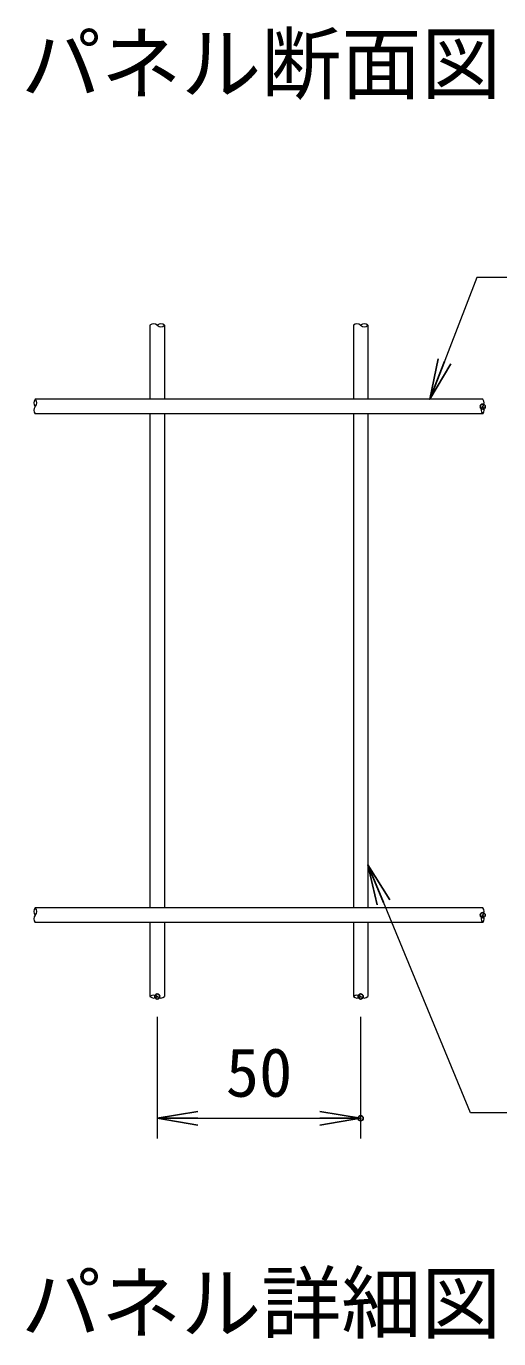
# Model space of a CAD drawing. Units: millimetres, scale not verified. Extents: x -8400 to 8400, y -5940 to 5940.
# Drawn here: x 797 to 1726, y 390 to 2971 of the extents above; entities that cross this region are included whole.
import ezdxf
from ezdxf.enums import TextEntityAlignment as Align

# ---------------------------------------------------------------- set-up
doc = ezdxf.new("R2010")
doc.units = ezdxf.units.MM
doc.header["$LTSCALE"] = 20
doc.header["$PDMODE"] = 32
doc.header["$PDSIZE"] = 10
for name, color, linetype, lineweight in [('0-0_D-TTL-TXT', 7, 'Continuous', 25), ('0-4_D-STR-DIM', 7, 'Continuous', 13), ('0-B_D-STR2', 7, 'Continuous', 13), ('0-D_D-STR-TXT', 7, 'Continuous', 13)]:
    doc.layers.add(name, color=color, linetype=linetype, lineweight=lineweight)
doc.layers.add('0-5_0', color=7, linetype='Continuous')
doc.layers.add('0-6_Defpoints', color=7, linetype='Continuous')
doc.styles.add('ＭＳ ゴシック', font='')
doc.styles.get('ＭＳ ゴシック').set_extended_font_data('MS Gothic')

# ---------------------------------------------------------------- blocks, each defined once
blk = doc.blocks.new('_Open')
at = {"layer": '0-5_0'}
blk.add_line((-20, 3.333), (0, 0), dxfattribs=at)
blk.add_lwpolyline([(-20, -3.333), (0, 0), (-20, 0)], dxfattribs=at)

msp = doc.modelspace()

# ---------------------------------------------------------------- linework, layer by layer
at = {"layer": '0-4_D-STR-DIM'}
for p, q in [((1054.67, 1022.76), (1054.67, 783.31)), ((1454.67, 1022.76), (1454.67, 783.31)), ((1134.67, 823.31), (1374.67, 823.31))]:
    msp.add_line(p, q, dxfattribs=at)
for centre, start, end in [((1047.47, 2375.51), 45.18146, 134.81854), ((1061.87, 2375.51), 45.18146, 134.81854), ((1061.87, 2390), 225.18146, 314.81854), ((1447.47, 2375.51), 45.18146, 134.81854), ((1461.87, 2375.51), 45.18146, 134.81854), ((1461.87, 2390), 225.18146, 314.81854), ((821.92, 2229.96), 135.18146, 224.81854), ((821.92, 2215.56), 135.18146, 224.81854), ((807.42, 2229.96), 315.18146, 44.81854), ((1701.92, 2215.56), 135.18146, 224.81854), ((1687.42, 2229.96), 315.18146, 44.81854), ((1687.42, 2215.56), 315.18146, 44.81854), ((821.92, 1229.96), 135.18146, 224.81854), ((821.92, 1215.56), 135.18146, 224.81854), ((807.42, 1229.96), 315.18146, 44.81854), ((1701.92, 1215.56), 135.18146, 224.81854), ((1687.42, 1229.96), 315.18146, 44.81854), ((1687.42, 1215.56), 315.18146, 44.81854), ((1047.47, 1055.51), 45.18146, 134.81854), ((1047.47, 1070), 225.18146, 314.81854), ((1061.87, 1070), 225.18146, 314.81854), ((1447.47, 1055.51), 45.18146, 134.81854), ((1447.47, 1070), 225.18146, 314.81854), ((1461.87, 1070), 225.18146, 314.81854)]:
    msp.add_arc(centre, 10.21, start, end, dxfattribs=at)
at = {"layer": '0-6_Defpoints'}
for p in [(1694.67, 2222.76), (1694.67, 1222.76), (1054.67, 1062.76), (1454.67, 1062.76), (1454.67, 823.31)]:
    msp.add_point(p, dxfattribs=at)
at = {"layer": '0-B_D-STR2'}
for p, q in [((1040.27, 2382.76), (1040.27, 2237.16)), ((1069.07, 2382.76), (1069.07, 2237.16)), ((1440.27, 2382.76), (1440.27, 2237.16)), ((1469.07, 2382.76), (1469.07, 2237.16)), ((1694.67, 2237.16), (814.67, 2237.16)), ((1694.67, 2208.36), (814.67, 2208.36)), ((1040.27, 2208.36), (1040.27, 1237.16)), ((1069.07, 2208.36), (1069.07, 1237.16)), ((1440.27, 2208.36), (1440.27, 1237.16)), ((1469.07, 2208.36), (1469.07, 1237.16)), ((1694.67, 1237.16), (814.67, 1237.16)), ((1694.67, 1208.36), (814.67, 1208.36)), ((1040.27, 1208.36), (1040.27, 1062.76)), ((1069.07, 1208.36), (1069.07, 1062.76)), ((1440.27, 1208.36), (1440.27, 1062.76)), ((1469.07, 1208.36), (1469.07, 1062.76))]:
    msp.add_line(p, q, dxfattribs=at)
at = {"layer": '0-D_D-STR-TXT'}
for points in [[(2434.13, 2476.79), (1682.98, 2476.79), (1591.43, 2239.02)], [(2419.45, 833.9), (1670.83, 833.9), (1469.83, 1320.07)]]:
    msp.add_lwpolyline(points, dxfattribs=at)

# ---------------------------------------------------------------- block references
at = {"layer": '0-4_D-STR-DIM', "xscale": 4, "yscale": 4, "rotation": 180}
msp.add_blockref('_Open', (1054.67, 823.31), dxfattribs=at)
at = {"layer": '0-4_D-STR-DIM', "xscale": 4, "yscale": 4}
msp.add_blockref('_Open', (1454.67, 823.31), dxfattribs=at)
at = {"layer": '0-D_D-STR-TXT', "xscale": 4, "yscale": 4}
for p, rotation in [((1590.72, 2237.16), 248.94327), ((1469.07, 1321.91), 112.46125)]:
    msp.add_blockref('_Open', p, dxfattribs=dict(at, rotation=rotation))

# ---------------------------------------------------------------- texts
at = {"layer": '0-0_D-TTL-TXT', "style": 'ＭＳ ゴシック'}
for s, p in [('パネル断面図', (786.85, 2805.07)), ('パネル詳細図', (786.85, 367.76))]:
    msp.add_text(s, height=115.4, dxfattribs=at).set_placement(p, align=Align.BOTTOM_LEFT)
at = {"layer": '0-4_D-STR-DIM', "style": 'ＭＳ ゴシック'}
msp.add_text('50', height=96.19, dxfattribs=at).set_placement((1189.42, 836.81), align=Align.BOTTOM_LEFT)

doc.saveas('drawing.dxf')
